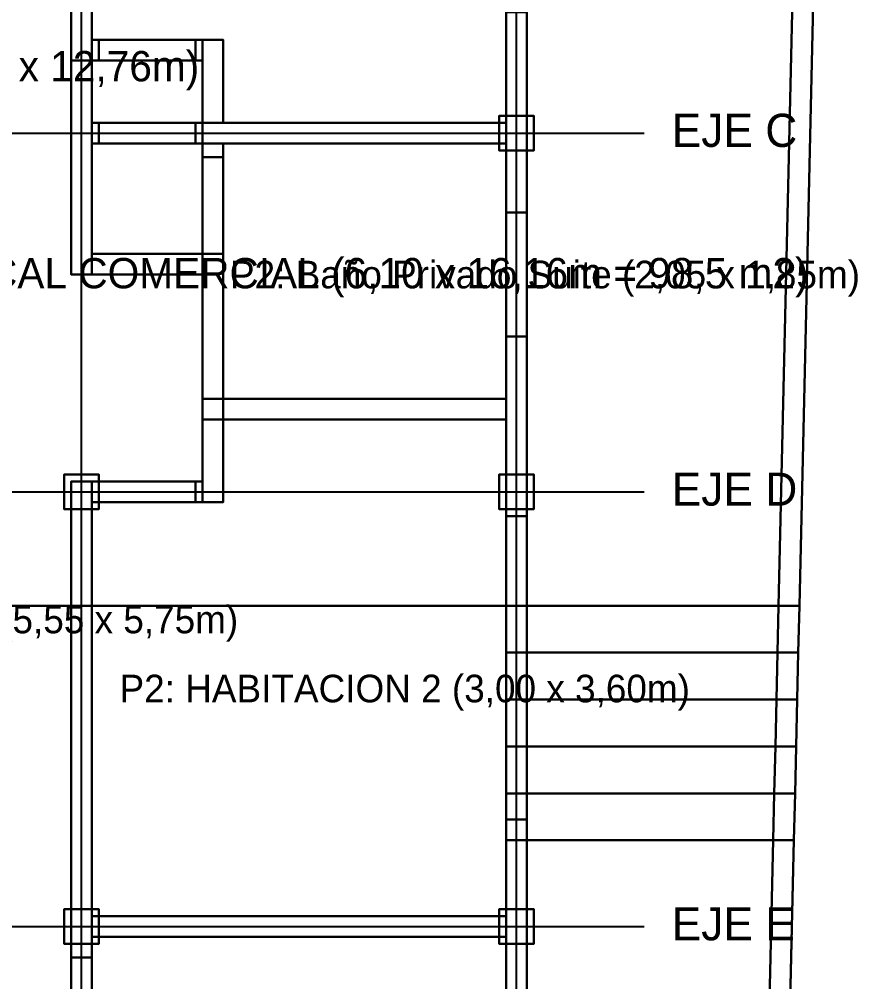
# Model space of a CAD drawing. Header units: metres. Extents: x -0.6 to 96.4, y -1.3 to 40.2.
# Drawn here: x 5.47 to 11.55, y 11.48 to 18.45 of the extents above; entities that cross this region are included whole.
import ezdxf

# ---------------------------------------------------------------- set-up
doc = ezdxf.new("R2010")
doc.units = ezdxf.units.M
doc.header["$MEASUREMENT"] = 0
for name, color, linetype in [('CERCA_PERIMETRAL_3D', 8, 'CONTINUOUS'), ('COLUMNAS_3D', 1, 'CONTINUOUS'), ('EJES_ESTRUCTURALES', 1, 'CONTINUOUS'), ('LOSA_PISO_3D', 8, 'CONTINUOUS'), ('MUROS_EXTERIORES_3D', 7, 'CONTINUOUS'), ('P2_COLUMNAS_3D', 1, 'CONTINUOUS'), ('P2_CUBIERTA_3D', 9, 'CONTINUOUS'), ('P2_LOSA_PISO_3D', 8, 'CONTINUOUS'), ('P2_MUROS_EXT_3D', 6, 'CONTINUOUS'), ('P2_MUROS_INT_3D', 6, 'CONTINUOUS'), ('P2_ROTULOS', 6, 'CONTINUOUS'), ('ROTULOS_TEXTO', 2, 'CONTINUOUS'), ('TERRENO_3D', 3, 'CONTINUOUS')]:
    doc.layers.add(name, color=color, linetype=linetype)

msp = doc.modelspace()

# ---------------------------------------------------------------- linework, layer by layer
at = {"layer": 'CERCA_PERIMETRAL_3D', "color": 8}
for points in [[(10.9743, 14.2, -1.05), (11.1243, 14.2, -1.05), (11.2949, 21.65), (11.1449, 21.65)], [(10.9743, 14.2, 1.15), (11.1243, 14.2, 1.15), (11.2949, 21.65, 2.2), (11.1449, 21.65, 2.2)], [(10.9743, 14.2, -1.05), (11.1449, 21.65), (11.1449, 21.65, 2.2), (10.9743, 14.2, 1.15)], [(11.1243, 14.2, -1.05), (11.2949, 21.65), (11.2949, 21.65, 2.2), (11.1243, 14.2, 1.15)], [(10.9665, 13.86, -1.05), (11.1165, 13.86, -1.05), (11.1243, 14.2, -1.05), (10.9743, 14.2, -1.05)], [(10.9665, 13.86, 1.15), (11.1165, 13.86, 1.15), (11.1243, 14.2, 1.15), (10.9743, 14.2, 1.15)], [(10.9665, 13.86, -1.05), (10.9743, 14.2, -1.05), (10.9743, 14.2, 1.15), (10.9665, 13.86, 1.15)], [(10.9743, 14.2, -1.05), (11.1243, 14.2, -1.05), (11.1243, 14.2, 1.15), (10.9743, 14.2, 1.15)], [(10.9743, 14.2, -1.05), (11.1243, 14.2, -1.05), (11.1243, 14.2, 1.15), (10.9743, 14.2, 1.15)], [(11.1165, 13.86, -1.05), (11.1243, 14.2, -1.05), (11.1243, 14.2, 1.15), (11.1165, 13.86, 1.15)], [(10.9587, 13.52, -1.35), (11.1087, 13.52, -1.35), (11.1165, 13.86, -1.35), (10.9665, 13.86, -1.35)], [(10.9587, 13.52, 0.85), (11.1087, 13.52, 0.85), (11.1165, 13.86, 0.85), (10.9665, 13.86, 0.85)], [(10.9587, 13.52, -1.35), (10.9665, 13.86, -1.35), (10.9665, 13.86, 0.85), (10.9587, 13.52, 0.85)], [(10.9665, 13.86, -1.35), (11.1165, 13.86, -1.35), (11.1165, 13.86, 0.85), (10.9665, 13.86, 0.85)], [(10.9665, 13.86, -1.05), (11.1165, 13.86, -1.05), (11.1165, 13.86, 1.15), (10.9665, 13.86, 1.15)], [(11.1087, 13.52, -1.35), (11.1165, 13.86, -1.35), (11.1165, 13.86, 0.85), (11.1087, 13.52, 0.85)], [(10.9509, 13.18, -1.65), (11.1009, 13.18, -1.65), (11.1087, 13.52, -1.65), (10.9587, 13.52, -1.65)], [(10.9509, 13.18, 0.55), (11.1009, 13.18, 0.55), (11.1087, 13.52, 0.55), (10.9587, 13.52, 0.55)], [(10.9509, 13.18, -1.65), (10.9587, 13.52, -1.65), (10.9587, 13.52, 0.55), (10.9509, 13.18, 0.55)], [(10.9587, 13.52, -1.65), (11.1087, 13.52, -1.65), (11.1087, 13.52, 0.55), (10.9587, 13.52, 0.55)], [(10.9587, 13.52, -1.35), (11.1087, 13.52, -1.35), (11.1087, 13.52, 0.85), (10.9587, 13.52, 0.85)], [(11.1009, 13.18, -1.65), (11.1087, 13.52, -1.65), (11.1087, 13.52, 0.55), (11.1009, 13.18, 0.55)], [(10.9431, 12.84, -1.95), (11.0931, 12.84, -1.95), (11.1009, 13.18, -1.95), (10.9509, 13.18, -1.95)], [(10.9431, 12.84, 0.25), (11.0931, 12.84, 0.25), (11.1009, 13.18, 0.25), (10.9509, 13.18, 0.25)], [(10.9431, 12.84, -1.95), (10.9509, 13.18, -1.95), (10.9509, 13.18, 0.25), (10.9431, 12.84, 0.25)], [(10.9509, 13.18, -1.95), (11.1009, 13.18, -1.95), (11.1009, 13.18, 0.25), (10.9509, 13.18, 0.25)], [(10.9509, 13.18, -1.65), (11.1009, 13.18, -1.65), (11.1009, 13.18, 0.55), (10.9509, 13.18, 0.55)], [(11.0931, 12.84, -1.95), (11.1009, 13.18, -1.95), (11.1009, 13.18, 0.25), (11.0931, 12.84, 0.25)], [(10.9353, 12.5, -2.25), (11.0853, 12.5, -2.25), (11.0931, 12.84, -2.25), (10.9431, 12.84, -2.25)], [(10.9353, 12.5, -0.05), (11.0853, 12.5, -0.05), (11.0931, 12.84, -0.05), (10.9431, 12.84, -0.05)], [(10.9353, 12.5, -2.25), (10.9431, 12.84, -2.25), (10.9431, 12.84, -0.05), (10.9353, 12.5, -0.05)], [(10.9431, 12.84, -2.25), (11.0931, 12.84, -2.25), (11.0931, 12.84, -0.05), (10.9431, 12.84, -0.05)], [(10.9431, 12.84, -1.95), (11.0931, 12.84, -1.95), (11.0931, 12.84, 0.25), (10.9431, 12.84, 0.25)], [(11.0853, 12.5, -2.25), (11.0931, 12.84, -2.25), (11.0931, 12.84, -0.05), (11.0853, 12.5, -0.05)], [(10.6543, 0.2311, -2.55), (10.8043, 0.2311, -2.55), (11.0853, 12.5, -2.55), (10.9353, 12.5, -2.55)], [(10.6543, 0.2311, -0.35), (10.8043, 0.2311, -0.35), (11.0853, 12.5, -0.35), (10.9353, 12.5, -0.35)], [(10.6543, 0.2311, -2.55), (10.9353, 12.5, -2.55), (10.9353, 12.5, -0.35), (10.6543, 0.2311, -0.35)], [(10.8043, 0.2311, -2.55), (11.0853, 12.5, -2.55), (11.0853, 12.5, -0.35), (10.8043, 0.2311, -0.35)], [(10.9353, 12.5, -2.55), (11.0853, 12.5, -2.55), (11.0853, 12.5, -0.35), (10.9353, 12.5, -0.35)], [(10.9353, 12.5, -2.25), (11.0853, 12.5, -2.25), (11.0853, 12.5, -0.05), (10.9353, 12.5, -0.05)]]:
    msp.add_3dface(points, dxfattribs=at)
at = {"layer": 'COLUMNAS_3D', "color": 1}
for points in [[(8.95, 17.5), (9.2, 17.5), (9.2, 17.75), (8.95, 17.75)], [(8.95, 17.5, 2.85), (9.2, 17.5, 2.85), (9.2, 17.75, 2.85), (8.95, 17.75, 2.85)], [(8.95, 17.75), (9.2, 17.75), (9.2, 17.75, 2.85), (8.95, 17.75, 2.85)], [(8.95, 17.5), (8.95, 17.75), (8.95, 17.75, 2.85), (8.95, 17.5, 2.85)], [(9.2, 17.5), (9.2, 17.75), (9.2, 17.75, 2.85), (9.2, 17.5, 2.85)], [(8.95, 17.5), (9.2, 17.5), (9.2, 17.5, 2.85), (8.95, 17.5, 2.85)], [(5.8, 14.9), (6.05, 14.9), (6.05, 15.15), (5.8, 15.15)], [(5.8, 14.9, 2.85), (6.05, 14.9, 2.85), (6.05, 15.15, 2.85), (5.8, 15.15, 2.85)], [(5.8, 15.15), (6.05, 15.15), (6.05, 15.15, 2.85), (5.8, 15.15, 2.85)], [(5.8, 14.9), (5.8, 15.15), (5.8, 15.15, 2.85), (5.8, 14.9, 2.85)], [(6.05, 14.9), (6.05, 15.15), (6.05, 15.15, 2.85), (6.05, 14.9, 2.85)], [(8.95, 14.9), (9.2, 14.9), (9.2, 15.15), (8.95, 15.15)], [(8.95, 14.9, 2.85), (9.2, 14.9, 2.85), (9.2, 15.15, 2.85), (8.95, 15.15, 2.85)], [(8.95, 15.15), (9.2, 15.15), (9.2, 15.15, 2.85), (8.95, 15.15, 2.85)], [(8.95, 14.9), (8.95, 15.15), (8.95, 15.15, 2.85), (8.95, 14.9, 2.85)], [(9.2, 14.9), (9.2, 15.15), (9.2, 15.15, 2.85), (9.2, 14.9, 2.85)], [(5.8, 14.9), (6.05, 14.9), (6.05, 14.9, 2.85), (5.8, 14.9, 2.85)], [(8.95, 14.9), (9.2, 14.9), (9.2, 14.9, 2.85), (8.95, 14.9, 2.85)], [(5.8, 11.75), (6.05, 11.75), (6.05, 12), (5.8, 12)], [(5.8, 11.75, 2.85), (6.05, 11.75, 2.85), (6.05, 12, 2.85), (5.8, 12, 2.85)], [(5.8, 12), (6.05, 12), (6.05, 12, 2.85), (5.8, 12, 2.85)], [(5.8, 11.75), (5.8, 12), (5.8, 12, 2.85), (5.8, 11.75, 2.85)], [(6.05, 11.75), (6.05, 12), (6.05, 12, 2.85), (6.05, 11.75, 2.85)], [(8.95, 11.75), (9.2, 11.75), (9.2, 12), (8.95, 12)], [(8.95, 11.75, 2.85), (9.2, 11.75, 2.85), (9.2, 12, 2.85), (8.95, 12, 2.85)], [(8.95, 12), (9.2, 12), (9.2, 12, 2.85), (8.95, 12, 2.85)], [(8.95, 11.75), (8.95, 12), (8.95, 12, 2.85), (8.95, 11.75, 2.85)], [(9.2, 11.75), (9.2, 12), (9.2, 12, 2.85), (9.2, 11.75, 2.85)], [(5.8, 11.75), (6.05, 11.75), (6.05, 11.75, 2.85), (5.8, 11.75, 2.85)], [(8.95, 11.75), (9.2, 11.75), (9.2, 11.75, 2.85), (8.95, 11.75, 2.85)]]:
    msp.add_3dface(points, dxfattribs=at)
at = {"layer": 'EJES_ESTRUCTURALES', "color": 1}
for p, q in [((5.925, 2.2), (5.925, 25.51)), ((9.075, 2.2), (9.075, 25.51)), ((-0.6, 17.625), (10, 17.625)), ((-0.6, 15.025), (10, 15.025)), ((-0.6, 11.875), (10, 11.875))]:
    msp.add_line(p, q, dxfattribs=at)
at = {"layer": 'LOSA_PISO_3D', "color": 8}
for points in [[(0.15, 10.35, -0.15), (9.15, 10.35, -0.15), (9.15, 24.71, -0.15), (0.15, 24.71, -0.15)], [(0.15, 10.35), (9.15, 10.35), (9.15, 24.71), (0.15, 24.71)], [(9.15, 10.35, -0.15), (9.15, 24.71, -0.15), (9.15, 24.71), (9.15, 10.35)]]:
    msp.add_3dface(points, dxfattribs=at)
at = {"layer": 'MUROS_EXTERIORES_3D', "color": 7}
for points in [[(9, 14.2, -1.05), (9.15, 14.2, -1.05), (9.15, 21.65, -0.02), (9, 21.65, -0.02)], [(9, 14.2), (9.15, 14.2), (9.15, 21.65), (9, 21.65)], [(9, 14.2, -1.05), (9, 21.65, -0.02), (9, 21.65), (9, 14.2)], [(9.15, 14.2, -1.05), (9.15, 21.65, -0.02), (9.15, 21.65), (9.15, 14.2)], [(9, 17.05), (9.15, 17.05), (9.15, 18.5), (9, 18.5)], [(9, 17.05, 2.85), (9.15, 17.05, 2.85), (9.15, 18.5, 2.85), (9, 18.5, 2.85)], [(9, 17.05), (9, 18.5), (9, 18.5, 2.85), (9, 17.05, 2.85)], [(9.15, 17.05), (9.15, 18.5), (9.15, 18.5, 2.85), (9.15, 17.05, 2.85)], [(9, 16.15), (9.15, 16.15), (9.15, 17.05), (9, 17.05)], [(9, 16.15, 1.1), (9.15, 16.15, 1.1), (9.15, 17.05, 1.1), (9, 17.05, 1.1)], [(9, 17.05), (9.15, 17.05), (9.15, 17.05, 1.1), (9, 17.05, 1.1)], [(9, 16.15), (9, 17.05), (9, 17.05, 1.1), (9, 16.15, 1.1)], [(9, 16.15, 2), (9.15, 16.15, 2), (9.15, 17.05, 2), (9, 17.05, 2)], [(9, 16.15, 2.85), (9.15, 16.15, 2.85), (9.15, 17.05, 2.85), (9, 17.05, 2.85)], [(9, 17.05, 2), (9.15, 17.05, 2), (9.15, 17.05, 2.85), (9, 17.05, 2.85)], [(9, 16.15, 2), (9, 17.05, 2), (9, 17.05, 2.85), (9, 16.15, 2.85)], [(9, 17.05), (9.15, 17.05), (9.15, 17.05, 2.85), (9, 17.05, 2.85)], [(9.15, 16.15), (9.15, 17.05), (9.15, 17.05, 1.1), (9.15, 16.15, 1.1)], [(9.15, 16.15, 2), (9.15, 17.05, 2), (9.15, 17.05, 2.85), (9.15, 16.15, 2.85)], [(9, 14.85), (9.15, 14.85), (9.15, 16.15), (9, 16.15)], [(9, 14.85, 2.85), (9.15, 14.85, 2.85), (9.15, 16.15, 2.85), (9, 16.15, 2.85)], [(9, 16.15), (9.15, 16.15), (9.15, 16.15, 2.85), (9, 16.15, 2.85)], [(9, 14.85), (9, 16.15), (9, 16.15, 2.85), (9, 14.85, 2.85)], [(9, 16.15), (9.15, 16.15), (9.15, 16.15, 1.1), (9, 16.15, 1.1)], [(9, 16.15, 2), (9.15, 16.15, 2), (9.15, 16.15, 2.85), (9, 16.15, 2.85)], [(9.15, 14.85), (9.15, 16.15), (9.15, 16.15, 2.85), (9.15, 14.85, 2.85)], [(9, 12.65), (9.15, 12.65), (9.15, 14.85), (9, 14.85)], [(9, 12.65, 1), (9.15, 12.65, 1), (9.15, 14.85, 1), (9, 14.85, 1)], [(9, 14.85), (9.15, 14.85), (9.15, 14.85, 1), (9, 14.85, 1)], [(9, 12.65), (9, 14.85), (9, 14.85, 1), (9, 12.65, 1)], [(9, 12.65, 2.1), (9.15, 12.65, 2.1), (9.15, 14.85, 2.1), (9, 14.85, 2.1)], [(9, 12.65, 2.85), (9.15, 12.65, 2.85), (9.15, 14.85, 2.85), (9, 14.85, 2.85)], [(9, 14.85, 2.1), (9.15, 14.85, 2.1), (9.15, 14.85, 2.85), (9, 14.85, 2.85)], [(9, 12.65, 2.1), (9, 14.85, 2.1), (9, 14.85, 2.85), (9, 12.65, 2.85)], [(9, 14.85), (9.15, 14.85), (9.15, 14.85, 2.85), (9, 14.85, 2.85)], [(9.15, 12.65), (9.15, 14.85), (9.15, 14.85, 1), (9.15, 12.65, 1)], [(9.15, 12.65, 2.1), (9.15, 14.85, 2.1), (9.15, 14.85, 2.85), (9.15, 12.65, 2.85)], [(9, 13.86, -1.05), (9.15, 13.86, -1.05), (9.15, 14.2, -1.05), (9, 14.2, -1.05)], [(9, 13.86), (9.15, 13.86), (9.15, 14.2), (9, 14.2)], [(9, 14.2, -1.05), (9.15, 14.2, -1.05), (9.15, 14.2), (9, 14.2)], [(9, 13.86, -1.05), (9, 14.2, -1.05), (9, 14.2), (9, 13.86)], [(9, 14.2, -1.05), (9.15, 14.2, -1.05), (9.15, 14.2), (9, 14.2)], [(9.15, 13.86, -1.05), (9.15, 14.2, -1.05), (9.15, 14.2), (9.15, 13.86)], [(9, 13.52, -1.35), (9.15, 13.52, -1.35), (9.15, 13.86, -1.35), (9, 13.86, -1.35)], [(9, 13.52), (9.15, 13.52), (9.15, 13.86), (9, 13.86)], [(9, 13.86, -1.35), (9.15, 13.86, -1.35), (9.15, 13.86), (9, 13.86)], [(9, 13.52, -1.35), (9, 13.86, -1.35), (9, 13.86), (9, 13.52)], [(9, 13.86, -1.05), (9.15, 13.86, -1.05), (9.15, 13.86), (9, 13.86)], [(9.15, 13.52, -1.35), (9.15, 13.86, -1.35), (9.15, 13.86), (9.15, 13.52)], [(9, 13.18, -1.65), (9.15, 13.18, -1.65), (9.15, 13.52, -1.65), (9, 13.52, -1.65)], [(9, 13.18), (9.15, 13.18), (9.15, 13.52), (9, 13.52)], [(9, 13.52, -1.65), (9.15, 13.52, -1.65), (9.15, 13.52), (9, 13.52)], [(9, 13.18, -1.65), (9, 13.52, -1.65), (9, 13.52), (9, 13.18)], [(9, 13.52, -1.35), (9.15, 13.52, -1.35), (9.15, 13.52), (9, 13.52)], [(9.15, 13.18, -1.65), (9.15, 13.52, -1.65), (9.15, 13.52), (9.15, 13.18)], [(9, 12.84, -1.95), (9.15, 12.84, -1.95), (9.15, 13.18, -1.95), (9, 13.18, -1.95)], [(9, 12.84), (9.15, 12.84), (9.15, 13.18), (9, 13.18)], [(9, 13.18, -1.95), (9.15, 13.18, -1.95), (9.15, 13.18), (9, 13.18)], [(9, 12.84, -1.95), (9, 13.18, -1.95), (9, 13.18), (9, 12.84)], [(9, 13.18, -1.65), (9.15, 13.18, -1.65), (9.15, 13.18), (9, 13.18)], [(9.15, 12.84, -1.95), (9.15, 13.18, -1.95), (9.15, 13.18), (9.15, 12.84)], [(9, 12.5, -2.25), (9.15, 12.5, -2.25), (9.15, 12.84, -2.25), (9, 12.84, -2.25)], [(9, 12.5), (9.15, 12.5), (9.15, 12.84), (9, 12.84)], [(9, 12.84, -2.25), (9.15, 12.84, -2.25), (9.15, 12.84), (9, 12.84)], [(9, 12.5, -2.25), (9, 12.84, -2.25), (9, 12.84), (9, 12.5)], [(9, 12.84, -1.95), (9.15, 12.84, -1.95), (9.15, 12.84), (9, 12.84)], [(9.15, 12.5, -2.25), (9.15, 12.84, -2.25), (9.15, 12.84), (9.15, 12.5)], [(9, 11), (9.15, 11), (9.15, 12.65), (9, 12.65)], [(9, 11, 2.85), (9.15, 11, 2.85), (9.15, 12.65, 2.85), (9, 12.65, 2.85)], [(9, 12.65), (9.15, 12.65), (9.15, 12.65, 2.85), (9, 12.65, 2.85)], [(9, 11), (9, 12.65), (9, 12.65, 2.85), (9, 11, 2.85)], [(9, 12.65), (9.15, 12.65), (9.15, 12.65, 1), (9, 12.65, 1)], [(9, 12.65, 2.1), (9.15, 12.65, 2.1), (9.15, 12.65, 2.85), (9, 12.65, 2.85)], [(9.15, 11), (9.15, 12.65), (9.15, 12.65, 2.85), (9.15, 11, 2.85)], [(9, 11.3, -2.55), (9.15, 11.3, -2.55), (9.15, 12.5, -2.55), (9, 12.5, -2.55)], [(9, 11.3), (9.15, 11.3), (9.15, 12.5), (9, 12.5)], [(9, 12.5, -2.55), (9.15, 12.5, -2.55), (9.15, 12.5), (9, 12.5)], [(9, 11.3, -2.55), (9, 12.5, -2.55), (9, 12.5), (9, 11.3)], [(9, 12.5, -2.25), (9.15, 12.5, -2.25), (9.15, 12.5), (9, 12.5)], [(9.15, 11.3, -2.55), (9.15, 12.5, -2.55), (9.15, 12.5), (9.15, 11.3)]]:
    msp.add_3dface(points, dxfattribs=at)
at = {"layer": 'P2_COLUMNAS_3D', "color": 1}
for points in [[(8.95, 17.5, 3), (9.2, 17.5, 3), (9.2, 17.75, 3), (8.95, 17.75, 3)], [(8.95, 17.5, 5.85), (9.2, 17.5, 5.85), (9.2, 17.75, 5.85), (8.95, 17.75, 5.85)], [(8.95, 17.75, 3), (9.2, 17.75, 3), (9.2, 17.75, 5.85), (8.95, 17.75, 5.85)], [(8.95, 17.5, 3), (8.95, 17.75, 3), (8.95, 17.75, 5.85), (8.95, 17.5, 5.85)], [(9.2, 17.5, 3), (9.2, 17.75, 3), (9.2, 17.75, 5.85), (9.2, 17.5, 5.85)], [(8.95, 17.5, 3), (9.2, 17.5, 3), (9.2, 17.5, 5.85), (8.95, 17.5, 5.85)], [(5.8, 14.9, 3), (6.05, 14.9, 3), (6.05, 15.15, 3), (5.8, 15.15, 3)], [(5.8, 14.9, 5.85), (6.05, 14.9, 5.85), (6.05, 15.15, 5.85), (5.8, 15.15, 5.85)], [(5.8, 15.15, 3), (6.05, 15.15, 3), (6.05, 15.15, 5.85), (5.8, 15.15, 5.85)], [(5.8, 14.9, 3), (5.8, 15.15, 3), (5.8, 15.15, 5.85), (5.8, 14.9, 5.85)], [(6.05, 14.9, 3), (6.05, 15.15, 3), (6.05, 15.15, 5.85), (6.05, 14.9, 5.85)], [(8.95, 14.9, 3), (9.2, 14.9, 3), (9.2, 15.15, 3), (8.95, 15.15, 3)], [(8.95, 14.9, 5.85), (9.2, 14.9, 5.85), (9.2, 15.15, 5.85), (8.95, 15.15, 5.85)], [(8.95, 15.15, 3), (9.2, 15.15, 3), (9.2, 15.15, 5.85), (8.95, 15.15, 5.85)], [(8.95, 14.9, 3), (8.95, 15.15, 3), (8.95, 15.15, 5.85), (8.95, 14.9, 5.85)], [(9.2, 14.9, 3), (9.2, 15.15, 3), (9.2, 15.15, 5.85), (9.2, 14.9, 5.85)], [(5.8, 14.9, 3), (6.05, 14.9, 3), (6.05, 14.9, 5.85), (5.8, 14.9, 5.85)], [(8.95, 14.9, 3), (9.2, 14.9, 3), (9.2, 14.9, 5.85), (8.95, 14.9, 5.85)], [(5.8, 11.75, 3), (6.05, 11.75, 3), (6.05, 12, 3), (5.8, 12, 3)], [(5.8, 11.75, 5.85), (6.05, 11.75, 5.85), (6.05, 12, 5.85), (5.8, 12, 5.85)], [(5.8, 12, 3), (6.05, 12, 3), (6.05, 12, 5.85), (5.8, 12, 5.85)], [(5.8, 11.75, 3), (5.8, 12, 3), (5.8, 12, 5.85), (5.8, 11.75, 5.85)], [(6.05, 11.75, 3), (6.05, 12, 3), (6.05, 12, 5.85), (6.05, 11.75, 5.85)], [(8.95, 11.75, 3), (9.2, 11.75, 3), (9.2, 12, 3), (8.95, 12, 3)], [(8.95, 11.75, 5.85), (9.2, 11.75, 5.85), (9.2, 12, 5.85), (8.95, 12, 5.85)], [(8.95, 12, 3), (9.2, 12, 3), (9.2, 12, 5.85), (8.95, 12, 5.85)], [(8.95, 11.75, 3), (8.95, 12, 3), (8.95, 12, 5.85), (8.95, 11.75, 5.85)], [(9.2, 11.75, 3), (9.2, 12, 3), (9.2, 12, 5.85), (9.2, 11.75, 5.85)], [(5.8, 11.75, 3), (6.05, 11.75, 3), (6.05, 11.75, 5.85), (5.8, 11.75, 5.85)], [(8.95, 11.75, 3), (9.2, 11.75, 3), (9.2, 11.75, 5.85), (8.95, 11.75, 5.85)]]:
    msp.add_3dface(points, dxfattribs=at)
at = {"layer": 'P2_CUBIERTA_3D', "color": 9}
for points in [[(0.15, 6.5, 5.85), (9.15, 6.5, 5.85), (9.15, 24.71, 5.85), (0.15, 24.71, 5.85)], [(0.15, 6.5, 6), (9.15, 6.5, 6), (9.15, 24.71, 6), (0.15, 24.71, 6)], [(9.15, 6.5, 5.85), (9.15, 24.71, 5.85), (9.15, 24.71, 6), (9.15, 6.5, 6)]]:
    msp.add_3dface(points, dxfattribs=at)
at = {"layer": 'P2_LOSA_PISO_3D', "color": 8}
for points in [[(0.15, 10.35, 2.85), (9.15, 10.35, 2.85), (9.15, 24.71, 2.85), (0.15, 24.71, 2.85)], [(0.15, 10.35, 3), (9.15, 10.35, 3), (9.15, 24.71, 3), (0.15, 24.71, 3)], [(9.15, 10.35, 2.85), (9.15, 24.71, 2.85), (9.15, 24.71, 3), (9.15, 10.35, 3)]]:
    msp.add_3dface(points, dxfattribs=at)
at = {"layer": 'P2_MUROS_EXT_3D', "color": 6}
for points in [[(9, 17.05, 3), (9.15, 17.05, 3), (9.15, 19.4, 3), (9, 19.4, 3)], [(9, 17.05, 5.85), (9.15, 17.05, 5.85), (9.15, 19.4, 5.85), (9, 19.4, 5.85)], [(9, 17.05, 3), (9, 19.4, 3), (9, 19.4, 5.85), (9, 17.05, 5.85)], [(9.15, 17.05, 3), (9.15, 19.4, 3), (9.15, 19.4, 5.85), (9.15, 17.05, 5.85)], [(9, 16.15, 3), (9.15, 16.15, 3), (9.15, 17.05, 3), (9, 17.05, 3)], [(9, 16.15, 4.1), (9.15, 16.15, 4.1), (9.15, 17.05, 4.1), (9, 17.05, 4.1)], [(9, 17.05, 3), (9.15, 17.05, 3), (9.15, 17.05, 4.1), (9, 17.05, 4.1)], [(9, 16.15, 3), (9, 17.05, 3), (9, 17.05, 4.1), (9, 16.15, 4.1)], [(9, 16.15, 5), (9.15, 16.15, 5), (9.15, 17.05, 5), (9, 17.05, 5)], [(9, 16.15, 5.85), (9.15, 16.15, 5.85), (9.15, 17.05, 5.85), (9, 17.05, 5.85)], [(9, 17.05, 5), (9.15, 17.05, 5), (9.15, 17.05, 5.85), (9, 17.05, 5.85)], [(9, 16.15, 5), (9, 17.05, 5), (9, 17.05, 5.85), (9, 16.15, 5.85)], [(9, 17.05, 3), (9.15, 17.05, 3), (9.15, 17.05, 5.85), (9, 17.05, 5.85)], [(9.15, 16.15, 3), (9.15, 17.05, 3), (9.15, 17.05, 4.1), (9.15, 16.15, 4.1)], [(9.15, 16.15, 5), (9.15, 17.05, 5), (9.15, 17.05, 5.85), (9.15, 16.15, 5.85)], [(9, 14.85, 3), (9.15, 14.85, 3), (9.15, 16.15, 3), (9, 16.15, 3)], [(9, 14.85, 5.85), (9.15, 14.85, 5.85), (9.15, 16.15, 5.85), (9, 16.15, 5.85)], [(9, 16.15, 3), (9.15, 16.15, 3), (9.15, 16.15, 5.85), (9, 16.15, 5.85)], [(9, 14.85, 3), (9, 16.15, 3), (9, 16.15, 5.85), (9, 14.85, 5.85)], [(9, 16.15, 3), (9.15, 16.15, 3), (9.15, 16.15, 4.1), (9, 16.15, 4.1)], [(9, 16.15, 5), (9.15, 16.15, 5), (9.15, 16.15, 5.85), (9, 16.15, 5.85)], [(9.15, 14.85, 3), (9.15, 16.15, 3), (9.15, 16.15, 5.85), (9.15, 14.85, 5.85)], [(9, 12.65, 3), (9.15, 12.65, 3), (9.15, 14.85, 3), (9, 14.85, 3)], [(9, 12.65, 3.95), (9.15, 12.65, 3.95), (9.15, 14.85, 3.95), (9, 14.85, 3.95)], [(9, 14.85, 3), (9.15, 14.85, 3), (9.15, 14.85, 3.95), (9, 14.85, 3.95)], [(9, 12.65, 3), (9, 14.85, 3), (9, 14.85, 3.95), (9, 12.65, 3.95)], [(9, 12.65, 5.15), (9.15, 12.65, 5.15), (9.15, 14.85, 5.15), (9, 14.85, 5.15)], [(9, 12.65, 5.85), (9.15, 12.65, 5.85), (9.15, 14.85, 5.85), (9, 14.85, 5.85)], [(9, 14.85, 5.15), (9.15, 14.85, 5.15), (9.15, 14.85, 5.85), (9, 14.85, 5.85)], [(9, 12.65, 5.15), (9, 14.85, 5.15), (9, 14.85, 5.85), (9, 12.65, 5.85)], [(9, 14.85, 3), (9.15, 14.85, 3), (9.15, 14.85, 5.85), (9, 14.85, 5.85)], [(9.15, 12.65, 3), (9.15, 14.85, 3), (9.15, 14.85, 3.95), (9.15, 12.65, 3.95)], [(9.15, 12.65, 5.15), (9.15, 14.85, 5.15), (9.15, 14.85, 5.85), (9.15, 12.65, 5.85)], [(9, 11, 3), (9.15, 11, 3), (9.15, 12.65, 3), (9, 12.65, 3)], [(9, 11, 5.85), (9.15, 11, 5.85), (9.15, 12.65, 5.85), (9, 12.65, 5.85)], [(9, 12.65, 3), (9.15, 12.65, 3), (9.15, 12.65, 5.85), (9, 12.65, 5.85)], [(9, 11, 3), (9, 12.65, 3), (9, 12.65, 5.85), (9, 11, 5.85)], [(9, 12.65, 3), (9.15, 12.65, 3), (9.15, 12.65, 3.95), (9, 12.65, 3.95)], [(9, 12.65, 5.15), (9.15, 12.65, 5.15), (9.15, 12.65, 5.85), (9, 12.65, 5.85)], [(9.15, 11, 3), (9.15, 12.65, 3), (9.15, 12.65, 5.85), (9.15, 11, 5.85)]]:
    msp.add_3dface(points, dxfattribs=at)
at = {"layer": 'P2_MUROS_INT_3D', "color": 6}
for points in [[(5.85, 18.15, 3), (6, 18.15, 3), (6, 24.56, 3), (5.85, 24.56, 3)], [(5.85, 18.15, 5.85), (6, 18.15, 5.85), (6, 24.56, 5.85), (5.85, 24.56, 5.85)], [(5.85, 18.15, 3), (5.85, 24.56, 3), (5.85, 24.56, 5.85), (5.85, 18.15, 5.85)], [(6, 18.15, 3), (6, 24.56, 3), (6, 24.56, 5.85), (6, 18.15, 5.85)], [(6, 18.15, 3), (6.05, 18.15, 3), (6.05, 18.3, 3), (6, 18.3, 3)], [(6, 18.15, 5.85), (6.05, 18.15, 5.85), (6.05, 18.3, 5.85), (6, 18.3, 5.85)], [(6, 18.3, 3), (6.05, 18.3, 3), (6.05, 18.3, 5.85), (6, 18.3, 5.85)], [(6, 18.15, 3), (6, 18.3, 3), (6, 18.3, 5.85), (6, 18.15, 5.85)], [(6.05, 18.15, 3), (6.05, 18.3, 3), (6.05, 18.3, 5.85), (6.05, 18.15, 5.85)], [(6.05, 18.15, 5.1), (6.75, 18.15, 5.1), (6.75, 18.3, 5.1), (6.05, 18.3, 5.1)], [(6.05, 18.15, 5.85), (6.75, 18.15, 5.85), (6.75, 18.3, 5.85), (6.05, 18.3, 5.85)], [(6.05, 18.3, 5.1), (6.75, 18.3, 5.1), (6.75, 18.3, 5.85), (6.05, 18.3, 5.85)], [(6.05, 18.15, 5.1), (6.05, 18.3, 5.1), (6.05, 18.3, 5.85), (6.05, 18.15, 5.85)], [(6.75, 18.15, 5.1), (6.75, 18.3, 5.1), (6.75, 18.3, 5.85), (6.75, 18.15, 5.85)], [(6.75, 18.15, 3), (6.8, 18.15, 3), (6.8, 18.3, 3), (6.75, 18.3, 3)], [(6.75, 18.15, 5.85), (6.8, 18.15, 5.85), (6.8, 18.3, 5.85), (6.75, 18.3, 5.85)], [(6.75, 18.3, 3), (6.8, 18.3, 3), (6.8, 18.3, 5.85), (6.75, 18.3, 5.85)], [(6.75, 18.15, 3), (6.75, 18.3, 3), (6.75, 18.3, 5.85), (6.75, 18.15, 5.85)], [(6.8, 18.15, 3), (6.8, 18.3, 3), (6.8, 18.3, 5.85), (6.8, 18.15, 5.85)], [(6.8, 17.7, 3), (6.95, 17.7, 3), (6.95, 18.3, 3), (6.8, 18.3, 3)], [(6.8, 17.7, 5.85), (6.95, 17.7, 5.85), (6.95, 18.3, 5.85), (6.8, 18.3, 5.85)], [(6.8, 18.3, 3), (6.95, 18.3, 3), (6.95, 18.3, 5.85), (6.8, 18.3, 5.85)], [(6.8, 17.7, 3), (6.8, 18.3, 3), (6.8, 18.3, 5.85), (6.8, 17.7, 5.85)], [(6.95, 17.7, 3), (6.95, 18.3, 3), (6.95, 18.3, 5.85), (6.95, 17.7, 5.85)], [(5.85, 18.15, 3), (6, 18.15, 3), (6, 18.15, 5.85), (5.85, 18.15, 5.85)], [(5.85, 16.6, 3), (6, 16.6, 3), (6, 18.15, 3), (5.85, 18.15, 3)], [(5.85, 16.6, 5.85), (6, 16.6, 5.85), (6, 18.15, 5.85), (5.85, 18.15, 5.85)], [(5.85, 18.15, 3), (6, 18.15, 3), (6, 18.15, 5.85), (5.85, 18.15, 5.85)], [(5.85, 16.6, 3), (5.85, 18.15, 3), (5.85, 18.15, 5.85), (5.85, 16.6, 5.85)], [(6, 18.15, 3), (6.05, 18.15, 3), (6.05, 18.15, 5.85), (6, 18.15, 5.85)], [(6, 16.6, 3), (6, 18.15, 3), (6, 18.15, 5.85), (6, 16.6, 5.85)], [(6.05, 18.15, 5.1), (6.75, 18.15, 5.1), (6.75, 18.15, 5.85), (6.05, 18.15, 5.85)], [(6.75, 18.15, 3), (6.8, 18.15, 3), (6.8, 18.15, 5.85), (6.75, 18.15, 5.85)], [(6, 17.55, 3), (6.8, 17.55, 3), (6.8, 17.7, 3), (6, 17.7, 3)], [(6, 17.55, 5.85), (6.8, 17.55, 5.85), (6.8, 17.7, 5.85), (6, 17.7, 5.85)], [(6, 17.7, 3), (6.8, 17.7, 3), (6.8, 17.7, 5.85), (6, 17.7, 5.85)], [(6, 17.55, 3), (6, 17.7, 3), (6, 17.7, 5.85), (6, 17.55, 5.85)], [(6, 17.55, 3), (6.05, 17.55, 3), (6.05, 17.7, 3), (6, 17.7, 3)], [(6, 17.55, 5.85), (6.05, 17.55, 5.85), (6.05, 17.7, 5.85), (6, 17.7, 5.85)], [(6, 17.7, 3), (6.05, 17.7, 3), (6.05, 17.7, 5.85), (6, 17.7, 5.85)], [(6, 17.55, 3), (6, 17.7, 3), (6, 17.7, 5.85), (6, 17.55, 5.85)], [(6.05, 17.55, 3), (6.05, 17.7, 3), (6.05, 17.7, 5.85), (6.05, 17.55, 5.85)], [(6.05, 17.55, 5.1), (6.75, 17.55, 5.1), (6.75, 17.7, 5.1), (6.05, 17.7, 5.1)], [(6.05, 17.55, 5.85), (6.75, 17.55, 5.85), (6.75, 17.7, 5.85), (6.05, 17.7, 5.85)], [(6.05, 17.7, 5.1), (6.75, 17.7, 5.1), (6.75, 17.7, 5.85), (6.05, 17.7, 5.85)], [(6.05, 17.55, 5.1), (6.05, 17.7, 5.1), (6.05, 17.7, 5.85), (6.05, 17.55, 5.85)], [(6.75, 17.55, 5.1), (6.75, 17.7, 5.1), (6.75, 17.7, 5.85), (6.75, 17.55, 5.85)], [(6.75, 17.55, 3), (6.8, 17.55, 3), (6.8, 17.7, 3), (6.75, 17.7, 3)], [(6.75, 17.55, 5.85), (6.8, 17.55, 5.85), (6.8, 17.7, 5.85), (6.75, 17.7, 5.85)], [(6.75, 17.7, 3), (6.8, 17.7, 3), (6.8, 17.7, 5.85), (6.75, 17.7, 5.85)], [(6.75, 17.55, 3), (6.75, 17.7, 3), (6.75, 17.7, 5.85), (6.75, 17.55, 5.85)], [(6.8, 17.7, 3), (6.95, 17.7, 3), (6.95, 17.7, 5.85), (6.8, 17.7, 5.85)], [(6.8, 17.55, 3), (9, 17.55, 3), (9, 17.7, 3), (6.8, 17.7, 3)], [(6.8, 17.55, 5.85), (9, 17.55, 5.85), (9, 17.7, 5.85), (6.8, 17.7, 5.85)], [(6.8, 17.7, 3), (9, 17.7, 3), (9, 17.7, 5.85), (6.8, 17.7, 5.85)], [(6.8, 17.55, 3), (6.8, 17.7, 3), (6.8, 17.7, 5.85), (6.8, 17.55, 5.85)], [(6.8, 17.55, 3), (6.8, 17.7, 3), (6.8, 17.7, 5.85), (6.8, 17.55, 5.85)], [(6.8, 17.55, 3), (6.8, 17.7, 3), (6.8, 17.7, 5.85), (6.8, 17.55, 5.85)], [(9, 17.55, 3), (9, 17.7, 3), (9, 17.7, 5.85), (9, 17.55, 5.85)], [(6, 17.55, 3), (6.8, 17.55, 3), (6.8, 17.55, 5.85), (6, 17.55, 5.85)], [(6, 17.55, 3), (6.05, 17.55, 3), (6.05, 17.55, 5.85), (6, 17.55, 5.85)], [(6.05, 17.55, 5.1), (6.75, 17.55, 5.1), (6.75, 17.55, 5.85), (6.05, 17.55, 5.85)], [(6.75, 17.55, 3), (6.8, 17.55, 3), (6.8, 17.55, 5.85), (6.75, 17.55, 5.85)], [(6.8, 17.55, 3), (9, 17.55, 3), (9, 17.55, 5.85), (6.8, 17.55, 5.85)], [(6.8, 17.45, 3), (6.95, 17.45, 3), (6.95, 17.55, 3), (6.8, 17.55, 3)], [(6.8, 17.45, 5.85), (6.95, 17.45, 5.85), (6.95, 17.55, 5.85), (6.8, 17.55, 5.85)], [(6.8, 17.55, 3), (6.95, 17.55, 3), (6.95, 17.55, 5.85), (6.8, 17.55, 5.85)], [(6.8, 17.45, 3), (6.8, 17.55, 3), (6.8, 17.55, 5.85), (6.8, 17.45, 5.85)], [(6.95, 17.45, 3), (6.95, 17.55, 3), (6.95, 17.55, 5.85), (6.95, 17.45, 5.85)], [(6.8, 16.75, 5.1), (6.95, 16.75, 5.1), (6.95, 17.45, 5.1), (6.8, 17.45, 5.1)], [(6.8, 16.75, 5.85), (6.95, 16.75, 5.85), (6.95, 17.45, 5.85), (6.8, 17.45, 5.85)], [(6.8, 17.45, 5.1), (6.95, 17.45, 5.1), (6.95, 17.45, 5.85), (6.8, 17.45, 5.85)], [(6.8, 16.75, 5.1), (6.8, 17.45, 5.1), (6.8, 17.45, 5.85), (6.8, 16.75, 5.85)], [(6.8, 17.45, 3), (6.95, 17.45, 3), (6.95, 17.45, 5.85), (6.8, 17.45, 5.85)], [(6.95, 16.75, 5.1), (6.95, 17.45, 5.1), (6.95, 17.45, 5.85), (6.95, 16.75, 5.85)], [(6, 16.6, 3), (6.8, 16.6, 3), (6.8, 16.75, 3), (6, 16.75, 3)], [(6, 16.6, 5.85), (6.8, 16.6, 5.85), (6.8, 16.75, 5.85), (6, 16.75, 5.85)], [(6, 16.75, 3), (6.8, 16.75, 3), (6.8, 16.75, 5.85), (6, 16.75, 5.85)], [(6, 16.6, 3), (6, 16.75, 3), (6, 16.75, 5.85), (6, 16.6, 5.85)], [(6.8, 15.7, 3), (6.95, 15.7, 3), (6.95, 16.75, 3), (6.8, 16.75, 3)], [(6.8, 15.7, 5.85), (6.95, 15.7, 5.85), (6.95, 16.75, 5.85), (6.8, 16.75, 5.85)], [(6.8, 16.75, 3), (6.95, 16.75, 3), (6.95, 16.75, 5.85), (6.8, 16.75, 5.85)], [(6.8, 15.7, 3), (6.8, 16.75, 3), (6.8, 16.75, 5.85), (6.8, 15.7, 5.85)], [(6.8, 16.75, 5.1), (6.95, 16.75, 5.1), (6.95, 16.75, 5.85), (6.8, 16.75, 5.85)], [(6.8, 16.6, 3), (6.8, 16.75, 3), (6.8, 16.75, 5.85), (6.8, 16.6, 5.85)], [(6.95, 15.7, 3), (6.95, 16.75, 3), (6.95, 16.75, 5.85), (6.95, 15.7, 5.85)], [(5.85, 16.6, 3), (6, 16.6, 3), (6, 16.6, 5.85), (5.85, 16.6, 5.85)], [(6, 16.6, 3), (6.8, 16.6, 3), (6.8, 16.6, 5.85), (6, 16.6, 5.85)], [(6.8, 15.7, 3), (6.95, 15.7, 3), (6.95, 15.7, 5.85), (6.8, 15.7, 5.85)], [(6.8, 14.95, 3), (6.95, 14.95, 3), (6.95, 15.7, 3), (6.8, 15.7, 3)], [(6.8, 14.95, 5.85), (6.95, 14.95, 5.85), (6.95, 15.7, 5.85), (6.8, 15.7, 5.85)], [(6.8, 15.7, 3), (6.95, 15.7, 3), (6.95, 15.7, 5.85), (6.8, 15.7, 5.85)], [(6.8, 14.95, 3), (6.8, 15.7, 3), (6.8, 15.7, 5.85), (6.8, 14.95, 5.85)], [(6.8, 15.55, 3), (9, 15.55, 3), (9, 15.7, 3), (6.8, 15.7, 3)], [(6.8, 15.55, 5.85), (9, 15.55, 5.85), (9, 15.7, 5.85), (6.8, 15.7, 5.85)], [(6.8, 15.7, 3), (9, 15.7, 3), (9, 15.7, 5.85), (6.8, 15.7, 5.85)], [(6.8, 15.55, 3), (6.8, 15.7, 3), (6.8, 15.7, 5.85), (6.8, 15.55, 5.85)], [(6.95, 14.95, 3), (6.95, 15.7, 3), (6.95, 15.7, 5.85), (6.95, 14.95, 5.85)], [(9, 15.55, 3), (9, 15.7, 3), (9, 15.7, 5.85), (9, 15.55, 5.85)], [(6.8, 15.55, 3), (9, 15.55, 3), (9, 15.55, 5.85), (6.8, 15.55, 5.85)], [(5.85, 11.65, 3), (6, 11.65, 3), (6, 15.1, 3), (5.85, 15.1, 3)], [(5.85, 11.65, 5.85), (6, 11.65, 5.85), (6, 15.1, 5.85), (5.85, 15.1, 5.85)], [(5.85, 15.1, 3), (6, 15.1, 3), (6, 15.1, 5.85), (5.85, 15.1, 5.85)], [(5.85, 11.65, 3), (5.85, 15.1, 3), (5.85, 15.1, 5.85), (5.85, 11.65, 5.85)], [(6, 11.65, 3), (6, 15.1, 3), (6, 15.1, 5.85), (6, 11.65, 5.85)], [(6, 14.95, 3), (6.05, 14.95, 3), (6.05, 15.1, 3), (6, 15.1, 3)], [(6, 14.95, 5.85), (6.05, 14.95, 5.85), (6.05, 15.1, 5.85), (6, 15.1, 5.85)], [(6, 15.1, 3), (6.05, 15.1, 3), (6.05, 15.1, 5.85), (6, 15.1, 5.85)], [(6, 14.95, 3), (6, 15.1, 3), (6, 15.1, 5.85), (6, 14.95, 5.85)], [(6.05, 14.95, 3), (6.05, 15.1, 3), (6.05, 15.1, 5.85), (6.05, 14.95, 5.85)], [(6.05, 14.95, 5.1), (6.75, 14.95, 5.1), (6.75, 15.1, 5.1), (6.05, 15.1, 5.1)], [(6.05, 14.95, 5.85), (6.75, 14.95, 5.85), (6.75, 15.1, 5.85), (6.05, 15.1, 5.85)], [(6.05, 15.1, 5.1), (6.75, 15.1, 5.1), (6.75, 15.1, 5.85), (6.05, 15.1, 5.85)], [(6.05, 14.95, 5.1), (6.05, 15.1, 5.1), (6.05, 15.1, 5.85), (6.05, 14.95, 5.85)], [(6.75, 14.95, 5.1), (6.75, 15.1, 5.1), (6.75, 15.1, 5.85), (6.75, 14.95, 5.85)], [(6.75, 14.95, 3), (6.8, 14.95, 3), (6.8, 15.1, 3), (6.75, 15.1, 3)], [(6.75, 14.95, 5.85), (6.8, 14.95, 5.85), (6.8, 15.1, 5.85), (6.75, 15.1, 5.85)], [(6.75, 15.1, 3), (6.8, 15.1, 3), (6.8, 15.1, 5.85), (6.75, 15.1, 5.85)], [(6.75, 14.95, 3), (6.75, 15.1, 3), (6.75, 15.1, 5.85), (6.75, 14.95, 5.85)], [(6.8, 14.95, 3), (6.8, 15.1, 3), (6.8, 15.1, 5.85), (6.8, 14.95, 5.85)], [(6, 14.95, 3), (6.05, 14.95, 3), (6.05, 14.95, 5.85), (6, 14.95, 5.85)], [(6.05, 14.95, 5.1), (6.75, 14.95, 5.1), (6.75, 14.95, 5.85), (6.05, 14.95, 5.85)], [(6.75, 14.95, 3), (6.8, 14.95, 3), (6.8, 14.95, 5.85), (6.75, 14.95, 5.85)], [(6.8, 14.95, 3), (6.95, 14.95, 3), (6.95, 14.95, 5.85), (6.8, 14.95, 5.85)], [(6, 11.8, 3), (9, 11.8, 3), (9, 11.95, 3), (6, 11.95, 3)], [(6, 11.8, 5.85), (9, 11.8, 5.85), (9, 11.95, 5.85), (6, 11.95, 5.85)], [(6, 11.95, 3), (9, 11.95, 3), (9, 11.95, 5.85), (6, 11.95, 5.85)], [(6, 11.8, 3), (6, 11.95, 3), (6, 11.95, 5.85), (6, 11.8, 5.85)], [(9, 11.8, 3), (9, 11.95, 3), (9, 11.95, 5.85), (9, 11.8, 5.85)], [(6, 11.8, 3), (9, 11.8, 3), (9, 11.8, 5.85), (6, 11.8, 5.85)], [(5.85, 10.95, 5.1), (6, 10.95, 5.1), (6, 11.65, 5.1), (5.85, 11.65, 5.1)], [(5.85, 10.95, 5.85), (6, 10.95, 5.85), (6, 11.65, 5.85), (5.85, 11.65, 5.85)], [(5.85, 11.65, 5.1), (6, 11.65, 5.1), (6, 11.65, 5.85), (5.85, 11.65, 5.85)], [(5.85, 10.95, 5.1), (5.85, 11.65, 5.1), (5.85, 11.65, 5.85), (5.85, 10.95, 5.85)], [(5.85, 11.65, 3), (6, 11.65, 3), (6, 11.65, 5.85), (5.85, 11.65, 5.85)], [(6, 10.95, 5.1), (6, 11.65, 5.1), (6, 11.65, 5.85), (6, 10.95, 5.85)]]:
    msp.add_3dface(points, dxfattribs=at)
at = {"layer": 'TERRENO_3D', "color": 3}
for points in [[(0.15, 14.2, -1.25), (9, 14.2, -1.25), (9, 24.71, -0.2), (0.15, 24.71, -0.2)], [(0.15, 14.2, -1.05), (9, 14.2, -1.05), (9, 24.71, -0.15), (0.15, 24.71, -0.15)], [(9, 14.2, -1.25), (9, 24.71, -0.2), (9, 24.71, -0.15), (9, 14.2, -1.05)], [(9.15, 14.2, -1.25), (11.1243, 14.2, -1.25), (11.2949, 21.65, -0.2), (9.15, 21.65, -0.2)], [(9.15, 14.2, -1.05), (11.1243, 14.2, -1.05), (11.2949, 21.65), (9.15, 21.65)], [(9.15, 14.2, -1.25), (9.15, 21.65, -0.2), (9.15, 21.65), (9.15, 14.2, -1.05)], [(11.1243, 14.2, -1.25), (11.2949, 21.65, -0.2), (11.2949, 21.65), (11.1243, 14.2, -1.05)], [(0.15, 11.3, -2.75), (9, 11.3, -2.75), (9, 14.2, -1.25), (0.15, 14.2, -1.25)], [(0.15, 11.3, -2.55), (9, 11.3, -2.55), (9, 14.2, -1.05), (0.15, 14.2, -1.05)], [(0.15, 14.2, -1.25), (9, 14.2, -1.25), (9, 14.2, -1.05), (0.15, 14.2, -1.05)], [(0.15, 14.2, -1.25), (9, 14.2, -1.25), (9, 14.2, -1.05), (0.15, 14.2, -1.05)], [(9, 11.3, -2.75), (9, 14.2, -1.25), (9, 14.2, -1.05), (9, 11.3, -2.55)], [(9.15, 13.86, -2.75), (11.1165, 13.86, -2.75), (11.1243, 14.2, -2.75), (9.15, 14.2, -2.75)], [(9.15, 13.86, -1.05), (11.1165, 13.86, -1.05), (11.1243, 14.2, -1.05), (9.15, 14.2, -1.05)], [(9.15, 14.2, -2.75), (11.1243, 14.2, -2.75), (11.1243, 14.2, -1.05), (9.15, 14.2, -1.05)], [(9.15, 13.86, -2.75), (9.15, 14.2, -2.75), (9.15, 14.2, -1.05), (9.15, 13.86, -1.05)], [(9.15, 14.2, -1.25), (11.1243, 14.2, -1.25), (11.1243, 14.2, -1.05), (9.15, 14.2, -1.05)], [(11.1165, 13.86, -2.75), (11.1243, 14.2, -2.75), (11.1243, 14.2, -1.05), (11.1165, 13.86, -1.05)], [(9.15, 13.52, -2.75), (11.1087, 13.52, -2.75), (11.1165, 13.86, -2.75), (9.15, 13.86, -2.75)], [(9.15, 13.52, -1.35), (11.1087, 13.52, -1.35), (11.1165, 13.86, -1.35), (9.15, 13.86, -1.35)], [(9.15, 13.86, -2.75), (11.1165, 13.86, -2.75), (11.1165, 13.86, -1.35), (9.15, 13.86, -1.35)], [(9.15, 13.52, -2.75), (9.15, 13.86, -2.75), (9.15, 13.86, -1.35), (9.15, 13.52, -1.35)], [(9.15, 13.86, -2.75), (11.1165, 13.86, -2.75), (11.1165, 13.86, -1.05), (9.15, 13.86, -1.05)], [(11.1087, 13.52, -2.75), (11.1165, 13.86, -2.75), (11.1165, 13.86, -1.35), (11.1087, 13.52, -1.35)], [(9.15, 13.18, -2.75), (11.1009, 13.18, -2.75), (11.1087, 13.52, -2.75), (9.15, 13.52, -2.75)], [(9.15, 13.18, -1.65), (11.1009, 13.18, -1.65), (11.1087, 13.52, -1.65), (9.15, 13.52, -1.65)], [(9.15, 13.52, -2.75), (11.1087, 13.52, -2.75), (11.1087, 13.52, -1.65), (9.15, 13.52, -1.65)], [(9.15, 13.18, -2.75), (9.15, 13.52, -2.75), (9.15, 13.52, -1.65), (9.15, 13.18, -1.65)], [(9.15, 13.52, -2.75), (11.1087, 13.52, -2.75), (11.1087, 13.52, -1.35), (9.15, 13.52, -1.35)], [(11.1009, 13.18, -2.75), (11.1087, 13.52, -2.75), (11.1087, 13.52, -1.65), (11.1009, 13.18, -1.65)], [(9.15, 12.84, -2.75), (11.0931, 12.84, -2.75), (11.1009, 13.18, -2.75), (9.15, 13.18, -2.75)], [(9.15, 12.84, -1.95), (11.0931, 12.84, -1.95), (11.1009, 13.18, -1.95), (9.15, 13.18, -1.95)], [(9.15, 13.18, -2.75), (11.1009, 13.18, -2.75), (11.1009, 13.18, -1.95), (9.15, 13.18, -1.95)], [(9.15, 12.84, -2.75), (9.15, 13.18, -2.75), (9.15, 13.18, -1.95), (9.15, 12.84, -1.95)], [(9.15, 13.18, -2.75), (11.1009, 13.18, -2.75), (11.1009, 13.18, -1.65), (9.15, 13.18, -1.65)], [(11.0931, 12.84, -2.75), (11.1009, 13.18, -2.75), (11.1009, 13.18, -1.95), (11.0931, 12.84, -1.95)], [(9.15, 12.5, -2.75), (11.0853, 12.5, -2.75), (11.0931, 12.84, -2.75), (9.15, 12.84, -2.75)], [(9.15, 12.5, -2.25), (11.0853, 12.5, -2.25), (11.0931, 12.84, -2.25), (9.15, 12.84, -2.25)], [(9.15, 12.84, -2.75), (11.0931, 12.84, -2.75), (11.0931, 12.84, -2.25), (9.15, 12.84, -2.25)], [(9.15, 12.5, -2.75), (9.15, 12.84, -2.75), (9.15, 12.84, -2.25), (9.15, 12.5, -2.25)], [(9.15, 12.84, -2.75), (11.0931, 12.84, -2.75), (11.0931, 12.84, -1.95), (9.15, 12.84, -1.95)], [(11.0853, 12.5, -2.75), (11.0931, 12.84, -2.75), (11.0931, 12.84, -2.25), (11.0853, 12.5, -2.25)], [(9.15, 6.5, -2.75), (10.9479, 6.5, -2.75), (11.0853, 12.5, -2.75), (9.15, 12.5, -2.75)], [(9.15, 6.5, -2.55), (10.9479, 6.5, -2.55), (11.0853, 12.5, -2.55), (9.15, 12.5, -2.55)], [(9.15, 12.5, -2.75), (11.0853, 12.5, -2.75), (11.0853, 12.5, -2.55), (9.15, 12.5, -2.55)], [(9.15, 6.5, -2.75), (9.15, 12.5, -2.75), (9.15, 12.5, -2.55), (9.15, 6.5, -2.55)], [(9.15, 12.5, -2.75), (11.0853, 12.5, -2.75), (11.0853, 12.5, -2.25), (9.15, 12.5, -2.25)], [(10.9479, 6.5, -2.75), (11.0853, 12.5, -2.75), (11.0853, 12.5, -2.55), (10.9479, 6.5, -2.55)]]:
    msp.add_3dface(points, dxfattribs=at)

# ---------------------------------------------------------------- texts
at = {"layer": 'EJES_ESTRUCTURALES', "color": 1}
for s, p in [('EJE C', (10.2, 17.525)), ('EJE D', (10.2, 14.925)), ('EJE E', (10.2, 11.775))]:
    msp.add_text(s, height=0.24, dxfattribs=at).set_placement(p)
at = {"layer": 'P2_ROTULOS', "color": 6}
for s, p in [('P2: Baño Privado Suite (2,05 x 1,85m)', (7, 16.5, 3.05)), ('P2: COCINA CON ISLA CENTRAL (5,55 x 5,75m)', (1.1, 14, 3.05)), ('P2: HABITACION 2 (3,00 x 3,60m)', (6.2, 13.5, 3.05))]:
    msp.add_text(s, height=0.2, dxfattribs=at).set_placement(p)
at = {"layer": 'ROTULOS_TEXTO', "color": 2}
for s, p in [('P1: GARAJE DOBLE PRIVADO (2,45 x 12,76m)', (0.45, 18, 0.05)), ('P1: GRAN LOCAL COMERCIAL (6,10 x 16,16m = 98,5 m2)', (3.4, 16.5, 0.05))]:
    msp.add_text(s, height=0.22, dxfattribs=at).set_placement(p)

doc.saveas('drawing.dxf')
